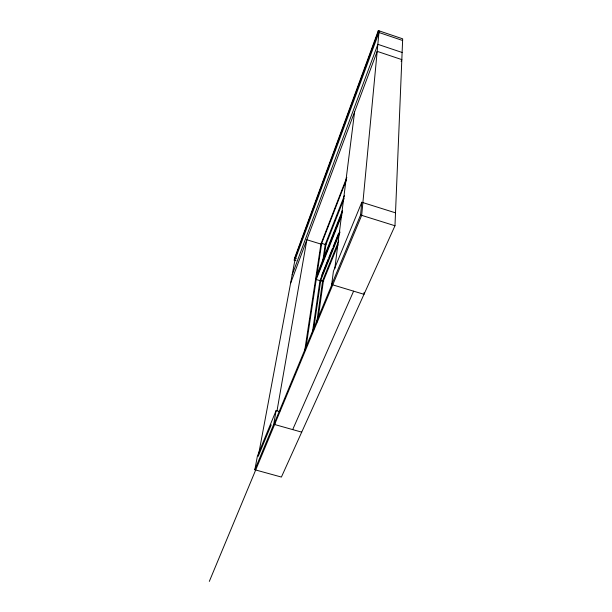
<?xml version="1.0" encoding="UTF-8"?>
<svg xmlns="http://www.w3.org/2000/svg" width="612" height="612" viewBox="0 0 612 612"><rect width="100%" height="100%" fill="white"/><g stroke="black" fill="none" stroke-linecap="round" stroke-linejoin="round"><path stroke-width="0.92" d="M279.791 411.608L276.119 410.568L257.407 456.07L254.837 469.756L281.405 477.062L394.977 225.752L402.681 38.824L378.331 30.6L294.586 258.157L294.211 260.177L295.963 260.712M364.148 292.398L363.995 294.303L331.704 284.549L333.402 271.3L361.799 202.251L395.505 212.838M379.119 30.868L361.684 215.347L209.319 581.4M331.704 284.549L360.567 215.003L361.799 202.251M294.211 260.177L378.178 32.237L378.331 30.6M334.787 268.775L354.616 111.812M318.087 318.699L323.396 280.908L338.069 244.693M316.633 323.19L322.646 280.678L338.727 240.921M312.25 333.601L319.954 280.633L339.828 231.152M322.662 262.02L325.217 244.456L344.395 195.618M313.551 330.151L320.78 280.112L339.989 232.361M323.924 258.547L325.921 244.67L344.089 198.518M304.715 350.584L320.91 244.081L346.813 177.388M305.954 347.54L316.236 279.508L341.917 214.896M346.247 180.234L321.69 243.369L316.947 274.773L342.315 210.78M274.62 424.521L275.224 421.048L332.079 284.136M277.014 410.82L306.857 239.759L321.774 244.341M254.837 469.756L273.717 424.261L276.119 410.568M378.966 32.505L294.862 260.375L258.249 456.307L271.238 424.82M292.154 274.865L377.849 44.324L402.115 52.479M290.555 283.425L377.183 51.362L401.824 59.616L401.12 61.391M315.448 280.021L342.536 211.775M321.744 275.232L328.147 259.266M328.858 257.491L332.415 248.617M333.135 246.843L338.474 233.539M292.697 429.609L353.606 291.167M273.717 424.261L301.708 432.141M320.78 280.112L323.771 281.015M316.236 279.508L322.845 281.505M294.586 258.157L296.338 258.692M321.69 243.369L326.097 244.723M360.567 215.003L394.977 225.752M378.178 32.237L402.612 40.484"/></g></svg>
